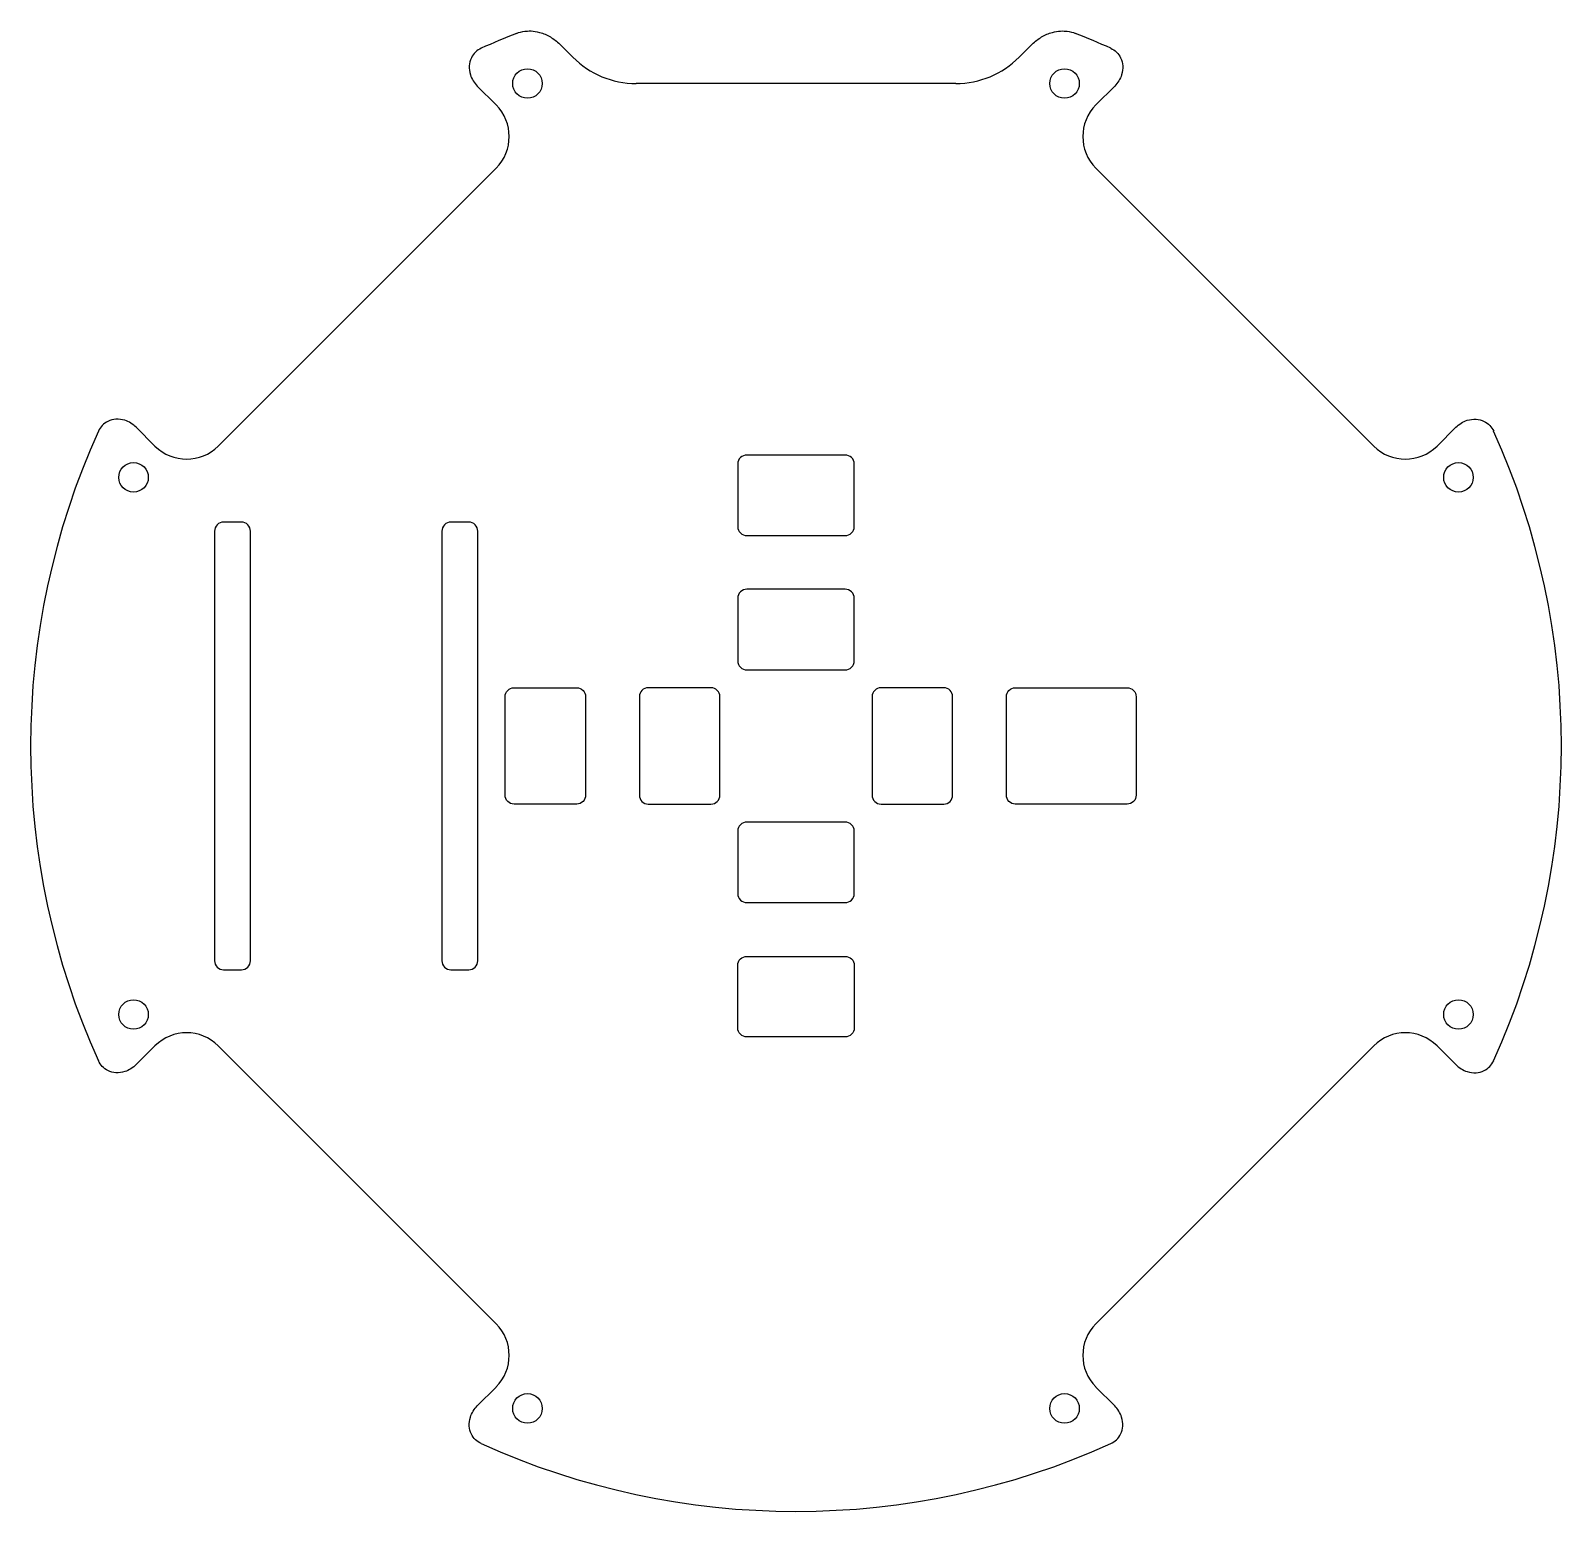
# Model space of a CAD drawing. Header units: millimetres. Extents: x -85 to 86, y -85 to 80.
import ezdxf

# ---------------------------------------------------------------- set-up
doc = ezdxf.new("R2010")
doc.units = ezdxf.units.MM
doc.layers.get('0').update_dxf_attribs({"linetype": 'CONTINUOUS'})

msp = doc.modelspace()

# ---------------------------------------------------------------- linework, layer by layer
for p, q in [((-24.93, 76.93), (-26.38, 78.38)), ((26.38, 78.38), (24.93, 76.93)), ((-35.6, 73.71), (-33.5, 71.61)), ((17.86, 74), (-17.86, 74)), ((33.5, 71.61), (35.6, 73.71)), ((-33.5, 64.54), (-64.54, 33.5)), ((64.54, 33.5), (33.5, 64.54)), ((-71.61, 33.5), (-73.71, 35.6)), ((73.71, 35.6), (71.61, 33.5)), ((-73.71, -35.6), (-71.61, -33.5)), ((-64.54, -33.5), (-33.5, -64.54)), ((33.5, -64.54), (64.54, -33.5)), ((71.61, -33.5), (73.71, -35.6)), ((-33.5, -71.61), (-35.6, -73.71)), ((35.6, -73.71), (33.5, -71.61))]:
    msp.add_line(p, q)
for points in [[(6.5, 31.5, 0.414214), (5.5, 32.5), (-5.5, 32.5, 0.414214), (-6.5, 31.5), (-6.5, 24.5, 0.414214), (-5.5, 23.5), (5.5, 23.5, 0.414214), (6.5, 24.5)], [(-64.95, -24, 0.414214), (-63.95, -25), (-61.95, -25, 0.414214), (-60.95, -24), (-60.95, 24, 0.414214), (-61.95, 25), (-63.95, 25, 0.414214), (-64.95, 24)], [(-39.55, -24, 0.414214), (-38.55, -25), (-36.55, -25, 0.414214), (-35.55, -24), (-35.55, 24, 0.414214), (-36.55, 25), (-38.55, 25, 0.414214), (-39.55, 24)], [(5.5, 8.5, 0.414214), (6.5, 9.5), (6.5, 16.5, 0.414214), (5.5, 17.5), (-5.5, 17.5, 0.414214), (-6.5, 16.5), (-6.5, 9.5, 0.414214), (-5.5, 8.5)], [(-31.5, 6.5), (-24.5, 6.5, -0.414214), (-23.5, 5.5), (-23.5, -5.5, -0.414214), (-24.5, -6.5), (-31.5, -6.5, -0.414214), (-32.5, -5.5), (-32.5, 5.5, -0.414214)], [(-16.5, 6.5, 0.414214), (-17.5, 5.5), (-17.5, -5.5, 0.414214), (-16.5, -6.5), (-9.5, -6.5, 0.414214), (-8.5, -5.5), (-8.5, 5.5, 0.414214), (-9.5, 6.5)], [(16.5, -6.5, 0.414214), (17.5, -5.5), (17.5, 5.5, 0.414214), (16.5, 6.5), (9.5, 6.5, 0.414214), (8.5, 5.5), (8.5, -5.5, 0.414214), (9.5, -6.5)], [(37, -6.5), (24.5, -6.5, -0.414214), (23.5, -5.5), (23.5, 5.5, -0.414214), (24.5, 6.5), (37, 6.5, -0.414214), (38, 5.5), (38, -5.5, -0.414214)], [(-6.5, -16.5, 0.414214), (-5.5, -17.5), (5.5, -17.5, 0.414214), (6.5, -16.5), (6.5, -9.5, 0.414214), (5.5, -8.5), (-5.5, -8.5, 0.414214), (-6.5, -9.5)], [(-6.5, -31.5), (-6.5, -24.5, -0.414214), (-5.5, -23.5), (5.5, -23.5, -0.414214), (6.5, -24.5), (6.5, -31.5, -0.414214), (5.5, -32.5), (-5.5, -32.5, -0.414214)]]:
    msp.add_lwpolyline(points, format="xyb", close=True)
for centre in [(-30, 74), (30, 74), (-74, 30), (74, 30), (-74, -30), (74, -30), (-30, -74), (30, -74)]:
    msp.add_circle(centre, 1.65)
for centre, radius, start, end in [((0, 0), 85.5, 111.4105, 114.2833), ((0, 0), 85.5, 65.7167, 68.5893), ((-17.86, 84), 10, 225, 270), ((17.86, 84), 10, 270, 315), ((-37.04, 68.07), 5, -45, 45), ((37.04, 68.07), 5, 135, 225), ((0, 0), 85.5, 155.7167, 204.2833), ((0, 0), 85.5, -24.2833, 24.2833), ((-68.07, 37.04), 5, 225, 315), ((68.07, 37.04), 5, 225, 315), ((-68.07, -37.04), 5, 45, 135), ((68.07, -37.04), 5, 45, 135), ((-37.04, -68.07), 5, -45, 45), ((37.04, -68.07), 5, 135, 225), ((0, 0), 85.5, 245.7167, 294.2833)]:
    msp.add_arc(centre, radius, start, end)
for points, knots in [([(-31.21, 79.6), (-30.92, 79.71), (-30.61, 79.79), (-29.93, 79.88), (-29.35, 79.91), (-28.22, 79.59), (-27.81, 79.42), (-27.06, 78.98), (-26.7, 78.7), (-26.38, 78.38)], [0, 0, 0, 0, 0.0945356, 0.0945356, 0.2056795, 0.2056795, 0.2700975, 0.2700975, 0.3366243, 0.3366243, 0.3366243, 0.3366243]), ([(26.38, 78.38), (26.7, 78.7), (27.06, 78.98), (27.81, 79.42), (28.22, 79.59), (29.28, 79.89), (29.85, 79.89), (30.61, 79.79), (30.92, 79.71), (31.21, 79.6)], [0, 0, 0, 0, 0.1340202, 0.1340202, 0.263806, 0.263806, 0.465746, 0.465746, 0.6059015, 0.6059015, 0.6059015, 0.6059015]), ([(-35.16, 77.93), (-35.4, 77.83), (-35.61, 77.68), (-35.99, 77.32), (-36.14, 77.1), (-36.4, 76.59), (-36.48, 76.29), (-36.52, 75.65), (-36.48, 75.31), (-36.3, 74.73), (-36.19, 74.51), (-35.93, 74.08), (-35.77, 73.88), (-35.6, 73.71)], [0.0000179, 0.0000179, 0.0000179, 0.0000179, 0.0780188, 0.0780188, 0.1559724, 0.1559724, 0.2506607, 0.2506607, 0.3468984, 0.3468984, 0.4131431, 0.4131431, 0.4806324, 0.4806324, 0.4806324, 0.4806324]), ([(35.16, 77.93), (35.4, 77.83), (35.61, 77.68), (35.99, 77.32), (36.14, 77.1), (36.4, 76.59), (36.48, 76.29), (36.52, 75.65), (36.48, 75.31), (36.3, 74.73), (36.19, 74.51), (35.93, 74.08), (35.77, 73.88), (35.6, 73.71)], [0.0000179, 0.0000179, 0.0000179, 0.0000179, 0.0780188, 0.0780188, 0.1559724, 0.1559724, 0.2506607, 0.2506607, 0.3468984, 0.3468984, 0.4131431, 0.4131431, 0.4806324, 0.4806324, 0.4806324, 0.4806324]), ([(-73.71, 35.6), (-73.88, 35.77), (-74.08, 35.93), (-74.51, 36.19), (-74.73, 36.3), (-75.31, 36.48), (-75.65, 36.52), (-76.29, 36.48), (-76.59, 36.4), (-77.1, 36.14), (-77.32, 35.99), (-77.68, 35.61), (-77.83, 35.4), (-77.93, 35.16)], [0, 0, 0, 0, 0.0753523, 0.0753523, 0.1493156, 0.1493156, 0.2568429, 0.2568429, 0.3626765, 0.3626765, 0.4498188, 0.4498188, 0.5370135, 0.5370135, 0.5370135, 0.5370135]), ([(73.71, 35.6), (73.88, 35.77), (74.08, 35.93), (74.51, 36.19), (74.73, 36.3), (75.31, 36.48), (75.65, 36.52), (76.29, 36.48), (76.59, 36.4), (77.1, 36.14), (77.32, 35.99), (77.68, 35.61), (77.83, 35.4), (77.94, 35.16)], [0, 0, 0, 0, 0.0753449, 0.0753449, 0.1493047, 0.1493047, 0.2568683, 0.2568683, 0.3627414, 0.3627414, 0.4499296, 0.4499296, 0.5371816, 0.5371816, 0.5371816, 0.5371816]), ([(-73.71, -35.6), (-73.88, -35.77), (-74.08, -35.93), (-74.51, -36.19), (-74.73, -36.3), (-75.31, -36.48), (-75.65, -36.52), (-76.29, -36.48), (-76.59, -36.4), (-77.1, -36.14), (-77.32, -35.99), (-77.68, -35.61), (-77.83, -35.4), (-77.93, -35.16)], [0, 0, 0, 0, 0.0753523, 0.0753523, 0.1493156, 0.1493156, 0.2568429, 0.2568429, 0.3626765, 0.3626765, 0.4498188, 0.4498188, 0.5370135, 0.5370135, 0.5370135, 0.5370135]), ([(73.71, -35.6), (73.88, -35.77), (74.08, -35.93), (74.51, -36.19), (74.73, -36.3), (75.31, -36.48), (75.65, -36.52), (76.29, -36.48), (76.59, -36.4), (77.1, -36.14), (77.32, -35.99), (77.68, -35.61), (77.83, -35.4), (77.94, -35.16)], [0, 0, 0, 0, 0.0753449, 0.0753449, 0.1493047, 0.1493047, 0.2568683, 0.2568683, 0.3627414, 0.3627414, 0.4499296, 0.4499296, 0.5371816, 0.5371816, 0.5371816, 0.5371816]), ([(-35.16, -77.93), (-35.4, -77.83), (-35.61, -77.68), (-35.99, -77.32), (-36.14, -77.1), (-36.4, -76.59), (-36.48, -76.29), (-36.52, -75.65), (-36.48, -75.31), (-36.3, -74.73), (-36.19, -74.51), (-35.93, -74.08), (-35.77, -73.88), (-35.6, -73.71)], [0.0000179, 0.0000179, 0.0000179, 0.0000179, 0.0780188, 0.0780188, 0.1559724, 0.1559724, 0.2506607, 0.2506607, 0.3468984, 0.3468984, 0.4131431, 0.4131431, 0.4806324, 0.4806324, 0.4806324, 0.4806324]), ([(35.16, -77.93), (35.4, -77.83), (35.61, -77.68), (35.99, -77.32), (36.14, -77.1), (36.4, -76.59), (36.48, -76.29), (36.52, -75.65), (36.48, -75.31), (36.3, -74.73), (36.19, -74.51), (35.93, -74.08), (35.77, -73.88), (35.6, -73.71)], [0.0000179, 0.0000179, 0.0000179, 0.0000179, 0.0780188, 0.0780188, 0.1559724, 0.1559724, 0.2506607, 0.2506607, 0.3468984, 0.3468984, 0.4131431, 0.4131431, 0.4806324, 0.4806324, 0.4806324, 0.4806324])]:
    msp.add_open_spline(points, degree=3, knots=knots)

doc.saveas('drawing.dxf')
